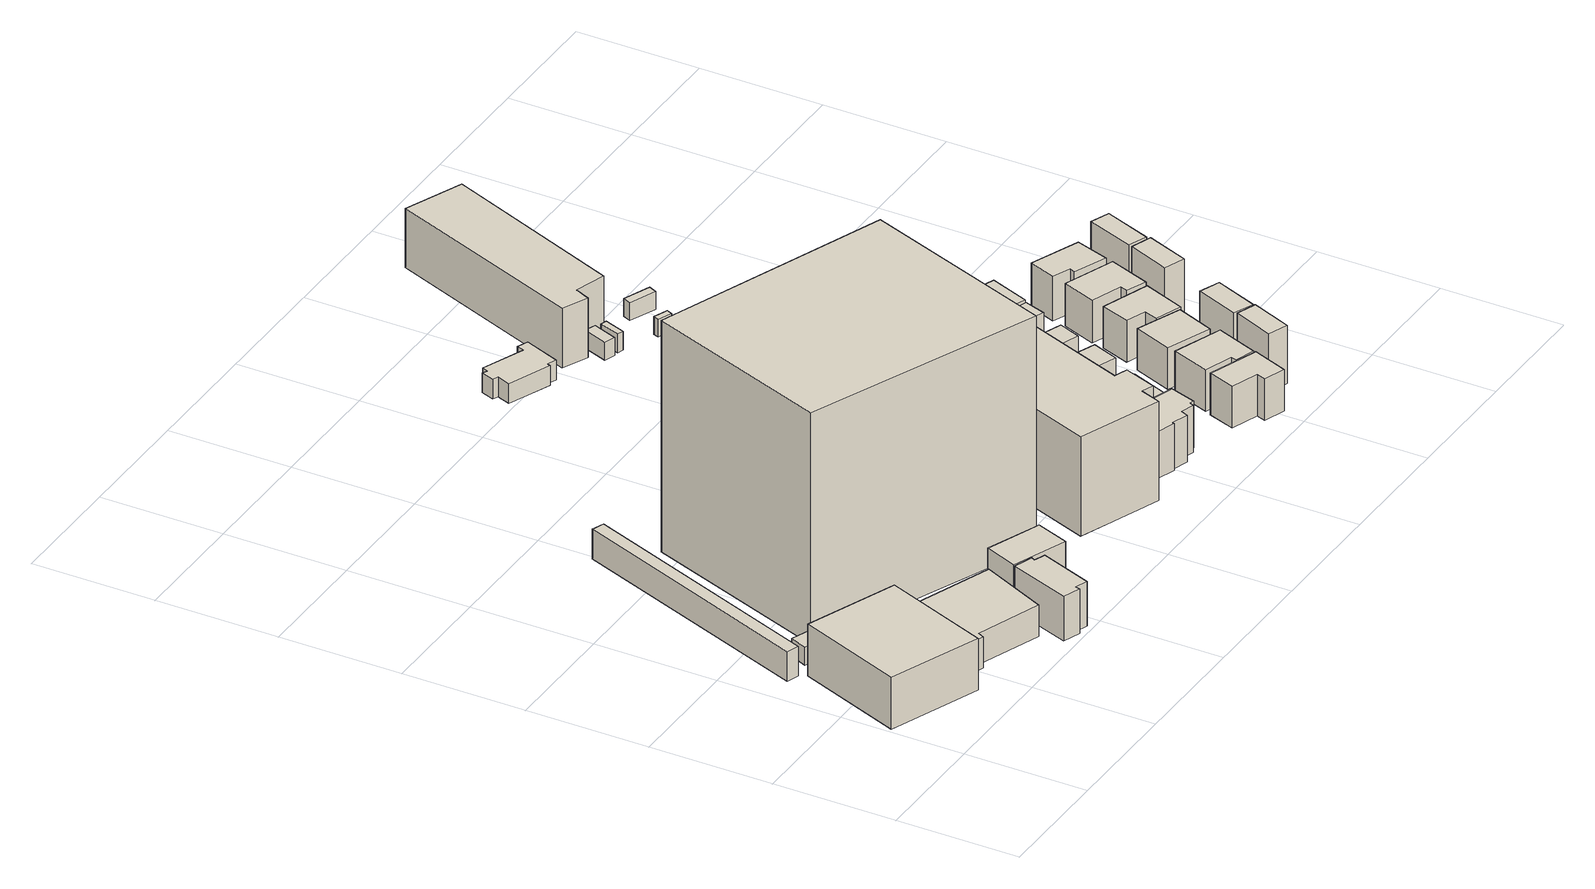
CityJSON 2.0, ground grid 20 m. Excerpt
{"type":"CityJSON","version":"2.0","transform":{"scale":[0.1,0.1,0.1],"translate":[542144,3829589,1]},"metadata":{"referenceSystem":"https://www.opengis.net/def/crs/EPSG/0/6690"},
"CityObjects":{
"building1":{"type":"Building","attributes":{"計測周辺長":69.09,"1/2500図郭":94,"区名":"住之江区","町丁目名称":"新北島８丁目","街区番号":1,"class":"3001","usage":"431","measuredHeight":8.7,"storeysAboveGround":2,"BuildingDetailAttribute.buildingRoofEdgeArea":296.92,"BuildingDetailAttribute.buildingStructureType":"610","BuildingDetailAttribute.buildingStructureOrgType":"2","BuildingDetailAttribute.detailedUsage":"1720","BuildingDetailAttribute.specifiedBuildingCoverageRate":0.6,"BuildingDetailAttribute.surveyYear":2017,"BuildingRiverFloodingRiskAttribute.description":"2","BuildingRiverFloodingRiskAttribute.rank":"2","BuildingRiverFloodingRiskAttribute.depth":1.27,"BuildingRiverFloodingRiskAttribute.adminType":"1","BuildingRiverFloodingRiskAttribute.scale":"1","BuildingRiverFloodingRiskAttribute.duration":64.3,"BuildingTsunamiRiskAttribute.description":"1","BuildingTsunamiRiskAttribute.rank":"2","BuildingTsunamiRiskAttribute.depth":1.17,"BuildingHighTideRiskAttribute.description":"1","BuildingHighTideRiskAttribute.rank":"3","BuildingHighTideRiskAttribute.depth":4.66,"BuildingIDAttribute.prefecture":"27","BuildingIDAttribute.city":"27125"},"geometry":[{"type":"Solid","lod":"1","boundaries":[[[[0,1,2,3]],[[2,4,5,3]],[[1,6,4,2]],[[0,7,6,1]],[[3,5,7,0]],[[4,6,7,5]]]]}]},
"building2":{"type":"Building","attributes":{"計測周辺長":16.97,"1/2500図郭":94,"区名":"住之江区","町丁目名称":"新北島８丁目","街区番号":1,"class":"3001","usage":"401","storeysAboveGround":1,"BuildingDetailAttribute.buildingRoofEdgeArea":16.12,"BuildingDetailAttribute.buildingStructureType":"610","BuildingDetailAttribute.buildingStructureOrgType":"2","BuildingDetailAttribute.detailedUsage":"1350","BuildingDetailAttribute.specifiedBuildingCoverageRate":0.6,"BuildingDetailAttribute.surveyYear":2017,"BuildingRiverFloodingRiskAttribute.description":"2","BuildingRiverFloodingRiskAttribute.rank":"2","BuildingRiverFloodingRiskAttribute.depth":1.56,"BuildingRiverFloodingRiskAttribute.adminType":"1","BuildingRiverFloodingRiskAttribute.scale":"1","BuildingRiverFloodingRiskAttribute.duration":63.05,"BuildingTsunamiRiskAttribute.description":"1","BuildingTsunamiRiskAttribute.rank":"2","BuildingTsunamiRiskAttribute.depth":1.1,"BuildingHighTideRiskAttribute.description":"1","BuildingHighTideRiskAttribute.rank":"3","BuildingHighTideRiskAttribute.depth":4.59,"BuildingIDAttribute.prefecture":"27","BuildingIDAttribute.city":"27125"},"geometry":[{"type":"Solid","lod":"1","boundaries":[[[[8,9,10,11]],[[10,12,13,11]],[[9,14,12,10]],[[8,15,14,9]],[[11,13,15,8]],[[12,14,15,13]]]]}]},
"building3":{"type":"Building","attributes":{"計測周辺長":89.45,"1/2500図郭":94,"区名":"住之江区","町丁目名称":"新北島８丁目","街区番号":1,"class":"3003","usage":"454","measuredHeight":5,"storeysAboveGround":2,"BuildingDetailAttribute.buildingRoofEdgeArea":93.52,"BuildingDetailAttribute.buildingStructureType":"610","BuildingDetailAttribute.buildingStructureOrgType":"2","BuildingDetailAttribute.detailedUsage":"1930","BuildingDetailAttribute.specifiedBuildingCoverageRate":0.6,"BuildingDetailAttribute.surveyYear":2017,"BuildingRiverFloodingRiskAttribute.description":"2","BuildingRiverFloodingRiskAttribute.rank":"2","BuildingRiverFloodingRiskAttribute.depth":1.46,"BuildingRiverFloodingRiskAttribute.adminType":"1","BuildingRiverFloodingRiskAttribute.scale":"1","BuildingRiverFloodingRiskAttribute.duration":64.48,"BuildingTsunamiRiskAttribute.description":"1","BuildingTsunamiRiskAttribute.rank":"2","BuildingTsunamiRiskAttribute.depth":1.13,"BuildingHighTideRiskAttribute.description":"1","BuildingHighTideRiskAttribute.rank":"3","BuildingHighTideRiskAttribute.depth":4.63,"BuildingIDAttribute.prefecture":"27","BuildingIDAttribute.city":"27125"},"geometry":[{"type":"Solid","lod":"1","boundaries":[[[[16,17,18,19]],[[18,20,21,19]],[[17,22,20,18]],[[16,23,22,17]],[[19,21,23,16]],[[20,22,23,21]]]]}]},
"building4":{"type":"Building","attributes":{"計測周辺長":54.85,"1/2500図郭":94,"区名":"住之江区","町丁目名称":"新北島８丁目","街区番号":1,"class":"3001","usage":"411","measuredHeight":5.4,"storeysAboveGround":2,"BuildingDetailAttribute.buildingRoofEdgeArea":174.66,"BuildingDetailAttribute.buildingStructureType":"601","BuildingDetailAttribute.buildingStructureOrgType":"1","BuildingDetailAttribute.detailedUsage":"1110","BuildingDetailAttribute.specifiedBuildingCoverageRate":0.6,"BuildingDetailAttribute.surveyYear":2017,"BuildingRiverFloodingRiskAttribute.description":"2","BuildingRiverFloodingRiskAttribute.rank":"2","BuildingRiverFloodingRiskAttribute.depth":1.17,"BuildingRiverFloodingRiskAttribute.adminType":"1","BuildingRiverFloodingRiskAttribute.scale":"1","BuildingRiverFloodingRiskAttribute.duration":64.3,"BuildingTsunamiRiskAttribute.description":"1","BuildingTsunamiRiskAttribute.rank":"2","BuildingTsunamiRiskAttribute.depth":1.14,"BuildingHighTideRiskAttribute.description":"1","BuildingHighTideRiskAttribute.rank":"3","BuildingHighTideRiskAttribute.depth":4.64,"BuildingIDAttribute.prefecture":"27","BuildingIDAttribute.city":"27125"},"geometry":[{"type":"Solid","lod":"1","boundaries":[[[[24,25,26,27,28,29]],[[28,30,31,29]],[[27,32,30,28]],[[26,33,32,27]],[[25,34,33,26]],[[24,35,34,25]],[[29,31,35,24]],[[30,32,33,34,35,31]]]]}]},
"building5":{"type":"Building","attributes":{"class":"3001","measuredHeight":7.5,"BuildingDetailAttribute.specifiedBuildingCoverageRate":0.6,"BuildingDetailAttribute.surveyYear":2017,"BuildingRiverFloodingRiskAttribute.description":"2","BuildingRiverFloodingRiskAttribute.rank":"2","BuildingRiverFloodingRiskAttribute.depth":1.28,"BuildingRiverFloodingRiskAttribute.adminType":"1","BuildingRiverFloodingRiskAttribute.scale":"1","BuildingRiverFloodingRiskAttribute.duration":60.58,"BuildingTsunamiRiskAttribute.description":"1","BuildingTsunamiRiskAttribute.rank":"2","BuildingTsunamiRiskAttribute.depth":1.28,"BuildingHighTideRiskAttribute.description":"1","BuildingHighTideRiskAttribute.rank":"3","BuildingHighTideRiskAttribute.depth":4.78,"BuildingIDAttribute.prefecture":"27","BuildingIDAttribute.city":"27125"},"geometry":[{"type":"Solid","lod":"1","boundaries":[[[[36,37,38,39,40,41,42,43]],[[42,44,45,43]],[[41,46,44,42]],[[40,47,46,41]],[[39,48,47,40]],[[38,49,48,39]],[[37,50,49,38]],[[36,51,50,37]],[[43,45,51,36]],[[44,46,47,48,49,50,51,45]]]]}]},
"building6":{"type":"Building","attributes":{"計測周辺長":32.2,"1/2500図郭":94,"区名":"住之江区","町丁目名称":"新北島８丁目","街区番号":1,"class":"3001","usage":"411","measuredHeight":7.1,"storeysAboveGround":3,"BuildingDetailAttribute.buildingRoofEdgeArea":63,"BuildingDetailAttribute.buildingStructureType":"601","BuildingDetailAttribute.buildingStructureOrgType":"1","BuildingDetailAttribute.detailedUsage":"1110","BuildingDetailAttribute.specifiedBuildingCoverageRate":0.6,"BuildingDetailAttribute.surveyYear":2017,"BuildingRiverFloodingRiskAttribute.description":"2","BuildingRiverFloodingRiskAttribute.rank":"2","BuildingRiverFloodingRiskAttribute.depth":1.28,"BuildingRiverFloodingRiskAttribute.adminType":"1","BuildingRiverFloodingRiskAttribute.scale":"1","BuildingRiverFloodingRiskAttribute.duration":60.58,"BuildingTsunamiRiskAttribute.description":"1","BuildingTsunamiRiskAttribute.rank":"2","BuildingTsunamiRiskAttribute.depth":1.14,"BuildingHighTideRiskAttribute.description":"1","BuildingHighTideRiskAttribute.rank":"3","BuildingHighTideRiskAttribute.depth":4.65,"BuildingIDAttribute.prefecture":"27","BuildingIDAttribute.city":"27125"},"geometry":[{"type":"Solid","lod":"1","boundaries":[[[[52,53,54,55]],[[54,56,57,55]],[[53,58,56,54]],[[52,59,58,53]],[[55,57,59,52]],[[56,58,59,57]]]]}]},
"building7":{"type":"Building","attributes":{"計測周辺長":147.75,"1/2500図郭":94,"区名":"住之江区","町丁目名称":"新北島８丁目","街区番号":1,"class":"3002","usage":"401","measuredHeight":39,"storeysAboveGround":6,"BuildingDetailAttribute.buildingRoofEdgeArea":1348.12,"BuildingDetailAttribute.buildingStructureType":"603","BuildingDetailAttribute.buildingStructureOrgType":"3","BuildingDetailAttribute.detailedUsage":"1350","BuildingDetailAttribute.specifiedBuildingCoverageRate":0.6,"BuildingDetailAttribute.surveyYear":2017,"BuildingRiverFloodingRiskAttribute.description":"2","BuildingRiverFloodingRiskAttribute.rank":"2","BuildingRiverFloodingRiskAttribute.depth":1.27,"BuildingRiverFloodingRiskAttribute.adminType":"1","BuildingRiverFloodingRiskAttribute.scale":"1","BuildingRiverFloodingRiskAttribute.duration":61.28,"BuildingTsunamiRiskAttribute.description":"1","BuildingTsunamiRiskAttribute.rank":"2","BuildingTsunamiRiskAttribute.depth":0.72,"BuildingHighTideRiskAttribute.description":"1","BuildingHighTideRiskAttribute.rank":"3","BuildingHighTideRiskAttribute.depth":4.98,"BuildingIDAttribute.prefecture":"27","BuildingIDAttribute.city":"27125"},"geometry":[{"type":"Solid","lod":"1","boundaries":[[[[60,61,62,63]],[[62,64,65,63]],[[61,66,64,62]],[[60,67,66,61]],[[63,65,67,60]],[[64,66,67,65]]]]}]},
"building8":{"type":"Building","attributes":{"class":"3001","measuredHeight":16.7,"BuildingDetailAttribute.specifiedBuildingCoverageRate":0.6,"BuildingDetailAttribute.surveyYear":2017,"BuildingRiverFloodingRiskAttribute.description":"2","BuildingRiverFloodingRiskAttribute.rank":"2","BuildingRiverFloodingRiskAttribute.depth":1.47,"BuildingRiverFloodingRiskAttribute.adminType":"1","BuildingRiverFloodingRiskAttribute.scale":"1","BuildingRiverFloodingRiskAttribute.duration":72.37,"BuildingTsunamiRiskAttribute.description":"1","BuildingTsunamiRiskAttribute.rank":"2","BuildingTsunamiRiskAttribute.depth":0.79,"BuildingHighTideRiskAttribute.description":"1","BuildingHighTideRiskAttribute.rank":"3","BuildingHighTideRiskAttribute.depth":4.41,"BuildingIDAttribute.prefecture":"27","BuildingIDAttribute.city":"27125"},"geometry":[{"type":"Solid","lod":"1","boundaries":[[[[68,69,70,71,72,73,74,75]],[[74,76,77,75]],[[73,78,76,74]],[[72,79,78,73]],[[71,80,79,72]],[[70,81,80,71]],[[69,82,81,70]],[[68,83,82,69]],[[75,77,83,68]],[[76,78,79,80,81,82,83,77]]]]}]},
"building9":{"type":"Building","attributes":{"class":"3001","measuredHeight":3.3,"BuildingDetailAttribute.specifiedBuildingCoverageRate":0.6,"BuildingDetailAttribute.surveyYear":2017,"BuildingRiverFloodingRiskAttribute.description":"2","BuildingRiverFloodingRiskAttribute.rank":"2","BuildingRiverFloodingRiskAttribute.depth":0.954,"BuildingRiverFloodingRiskAttribute.adminType":"1","BuildingRiverFloodingRiskAttribute.scale":"1","BuildingRiverFloodingRiskAttribute.duration":57.8,"BuildingTsunamiRiskAttribute.description":"1","BuildingTsunamiRiskAttribute.rank":"2","BuildingTsunamiRiskAttribute.depth":0.88,"BuildingHighTideRiskAttribute.description":"1","BuildingHighTideRiskAttribute.rank":"3","BuildingHighTideRiskAttribute.depth":4.4,"BuildingIDAttribute.prefecture":"27","BuildingIDAttribute.city":"27125"},"geometry":[{"type":"Solid","lod":"1","boundaries":[[[[84,85,86,87,88,89,90,91,92,93,94,95]],[[94,96,97,95]],[[93,98,96,94]],[[92,99,98,93]],[[91,100,99,92]],[[90,101,100,91]],[[89,102,101,90]],[[88,103,102,89]],[[87,104,103,88]],[[86,105,104,87]],[[85,106,105,86]],[[84,107,106,85]],[[95,97,107,84]],[[96,98,99,100,101,102,103,104,105,106,107,97]]]]}]},
"building10":{"type":"Building","attributes":{"計測周辺長":33.29,"1/2500図郭":94,"区名":"住之江区","町丁目名称":"新北島８丁目","街区番号":1,"class":"3001","usage":"411","measuredHeight":7.8,"storeysAboveGround":2,"BuildingDetailAttribute.buildingRoofEdgeArea":60.72,"BuildingDetailAttribute.buildingStructureType":"601","BuildingDetailAttribute.buildingStructureOrgType":"1","BuildingDetailAttribute.detailedUsage":"1110","BuildingDetailAttribute.specifiedBuildingCoverageRate":0.6,"BuildingDetailAttribute.surveyYear":2017,"BuildingRiverFloodingRiskAttribute.description":"2","BuildingRiverFloodingRiskAttribute.rank":"2","BuildingRiverFloodingRiskAttribute.depth":1.08,"BuildingRiverFloodingRiskAttribute.adminType":"1","BuildingRiverFloodingRiskAttribute.scale":"1","BuildingRiverFloodingRiskAttribute.duration":61.65,"BuildingTsunamiRiskAttribute.description":"1","BuildingTsunamiRiskAttribute.rank":"2","BuildingTsunamiRiskAttribute.depth":0.62,"BuildingHighTideRiskAttribute.description":"1","BuildingHighTideRiskAttribute.rank":"3","BuildingHighTideRiskAttribute.depth":4.14,"BuildingIDAttribute.prefecture":"27","BuildingIDAttribute.city":"27125"},"geometry":[{"type":"Solid","lod":"1","boundaries":[[[[108,109,110,111,112,113,114,115,116,117]],[[116,118,119,117]],[[115,120,118,116]],[[114,121,120,115]],[[113,122,121,114]],[[112,123,122,113]],[[111,124,123,112]],[[110,125,124,111]],[[109,126,125,110]],[[108,127,126,109]],[[117,119,127,108]],[[118,120,121,122,123,124,125,126,127,119]]]]}]},
"building11":{"type":"Building","attributes":{"計測周辺長":26.83,"1/2500図郭":94,"区名":"住之江区","町丁目名称":"新北島８丁目","街区番号":1,"class":"3001","usage":"411","measuredHeight":7.9,"storeysAboveGround":2,"BuildingDetailAttribute.buildingRoofEdgeArea":42.66,"BuildingDetailAttribute.buildingStructureType":"601","BuildingDetailAttribute.buildingStructureOrgType":"1","BuildingDetailAttribute.detailedUsage":"1110","BuildingDetailAttribute.specifiedBuildingCoverageRate":0.6,"BuildingDetailAttribute.surveyYear":2017,"BuildingRiverFloodingRiskAttribute.description":"2","BuildingRiverFloodingRiskAttribute.rank":"2","BuildingRiverFloodingRiskAttribute.depth":0.781,"BuildingRiverFloodingRiskAttribute.adminType":"1","BuildingRiverFloodingRiskAttribute.scale":"1","BuildingRiverFloodingRiskAttribute.duration":61.65,"BuildingTsunamiRiskAttribute.description":"1","BuildingTsunamiRiskAttribute.rank":"2","BuildingTsunamiRiskAttribute.depth":0.62,"BuildingHighTideRiskAttribute.description":"1","BuildingHighTideRiskAttribute.rank":"3","BuildingHighTideRiskAttribute.depth":4.14,"BuildingIDAttribute.prefecture":"27","BuildingIDAttribute.city":"27125"},"geometry":[{"type":"Solid","lod":"1","boundaries":[[[[128,129,130,131,132,133]],[[132,134,135,133]],[[131,136,134,132]],[[130,137,136,131]],[[129,138,137,130]],[[128,139,138,129]],[[133,135,139,128]],[[134,136,137,138,139,135]]]]}]},
"building12":{"type":"Building","attributes":{"計測周辺長":26.8,"1/2500図郭":94,"区名":"住之江区","町丁目名称":"新北島８丁目","街区番号":1,"class":"3001","usage":"411","measuredHeight":7.6,"storeysAboveGround":2,"BuildingDetailAttribute.buildingRoofEdgeArea":42.44,"BuildingDetailAttribute.buildingStructureType":"601","BuildingDetailAttribute.buildingStructureOrgType":"1","BuildingDetailAttribute.detailedUsage":"1110","BuildingDetailAttribute.specifiedBuildingCoverageRate":0.6,"BuildingDetailAttribute.surveyYear":2017,"BuildingRiverFloodingRiskAttribute.description":"2","BuildingRiverFloodingRiskAttribute.rank":"2","BuildingRiverFloodingRiskAttribute.depth":1.37,"BuildingRiverFloodingRiskAttribute.adminType":"1","BuildingRiverFloodingRiskAttribute.scale":"1","BuildingRiverFloodingRiskAttribute.duration":72.37,"BuildingTsunamiRiskAttribute.description":"1","BuildingTsunamiRiskAttribute.rank":"2","BuildingTsunamiRiskAttribute.depth":0.51,"BuildingHighTideRiskAttribute.description":"1","BuildingHighTideRiskAttribute.rank":"3","BuildingHighTideRiskAttribute.depth":4.06,"BuildingIDAttribute.prefecture":"27","BuildingIDAttribute.city":"27125"},"geometry":[{"type":"Solid","lod":"1","boundaries":[[[[140,141,142,143,144,145]],[[144,146,147,145]],[[143,148,146,144]],[[142,149,148,143]],[[141,150,149,142]],[[140,151,150,141]],[[145,147,151,140]],[[146,148,149,150,151,147]]]]}]},
"building13":{"type":"Building","attributes":{"class":"3003","BuildingDetailAttribute.specifiedBuildingCoverageRate":0.6,"BuildingDetailAttribute.surveyYear":2017,"BuildingRiverFloodingRiskAttribute.description":"2","BuildingRiverFloodingRiskAttribute.rank":"2","BuildingRiverFloodingRiskAttribute.depth":1.36,"BuildingRiverFloodingRiskAttribute.adminType":"1","BuildingRiverFloodingRiskAttribute.scale":"1","BuildingRiverFloodingRiskAttribute.duration":50.45,"BuildingTsunamiRiskAttribute.description":"1","BuildingTsunamiRiskAttribute.rank":"2","BuildingTsunamiRiskAttribute.depth":1.05,"BuildingHighTideRiskAttribute.description":"1","BuildingHighTideRiskAttribute.rank":"3","BuildingHighTideRiskAttribute.depth":4.59,"BuildingIDAttribute.prefecture":"27","BuildingIDAttribute.city":"27125"},"geometry":[{"type":"Solid","lod":"1","boundaries":[[[[152,153,154,155]],[[154,156,157,155]],[[153,158,156,154]],[[152,159,158,153]],[[155,157,159,152]],[[156,158,159,157]]]]}]},
"building14":{"type":"Building","attributes":{"class":"3001","measuredHeight":3.1,"BuildingDetailAttribute.specifiedBuildingCoverageRate":0.6,"BuildingDetailAttribute.surveyYear":2017,"BuildingRiverFloodingRiskAttribute.description":"2","BuildingRiverFloodingRiskAttribute.rank":"2","BuildingRiverFloodingRiskAttribute.depth":1.36,"BuildingRiverFloodingRiskAttribute.adminType":"1","BuildingRiverFloodingRiskAttribute.scale":"1","BuildingRiverFloodingRiskAttribute.duration":50.45,"BuildingTsunamiRiskAttribute.description":"1","BuildingTsunamiRiskAttribute.rank":"2","BuildingTsunamiRiskAttribute.depth":1.05,"BuildingHighTideRiskAttribute.description":"1","BuildingHighTideRiskAttribute.rank":"3","BuildingHighTideRiskAttribute.depth":4.59,"BuildingIDAttribute.prefecture":"27","BuildingIDAttribute.city":"27125"},"geometry":[{"type":"Solid","lod":"1","boundaries":[[[[160,161,162,163]],[[162,164,165,163]],[[161,166,164,162]],[[160,167,166,161]],[[163,165,167,160]],[[164,166,167,165]]]]}]},
"building15":{"type":"Building","attributes":{"計測周辺長":27.15,"1/2500図郭":94,"区名":"住之江区","町丁目名称":"新北島８丁目","街区番号":1,"class":"3001","usage":"411","measuredHeight":7,"storeysAboveGround":2,"BuildingDetailAttribute.buildingRoofEdgeArea":44.97,"BuildingDetailAttribute.buildingStructureType":"601","BuildingDetailAttribute.buildingStructureOrgType":"1","BuildingDetailAttribute.detailedUsage":"1110","BuildingDetailAttribute.specifiedBuildingCoverageRate":0.6,"BuildingDetailAttribute.surveyYear":2017,"BuildingRiverFloodingRiskAttribute.description":"2","BuildingRiverFloodingRiskAttribute.rank":"2","BuildingRiverFloodingRiskAttribute.depth":0.698,"BuildingRiverFloodingRiskAttribute.adminType":"1","BuildingRiverFloodingRiskAttribute.scale":"1","BuildingRiverFloodingRiskAttribute.duration":45.33,"BuildingTsunamiRiskAttribute.description":"1","BuildingTsunamiRiskAttribute.rank":"2","BuildingTsunamiRiskAttribute.depth":0.58,"BuildingHighTideRiskAttribute.description":"1","BuildingHighTideRiskAttribute.rank":"3","BuildingHighTideRiskAttribute.depth":4.16,"BuildingIDAttribute.prefecture":"27","BuildingIDAttribute.city":"27125"},"geometry":[{"type":"Solid","lod":"1","boundaries":[[[[168,169,170,171,172,173]],[[172,174,175,173]],[[171,176,174,172]],[[170,177,176,171]],[[169,178,177,170]],[[168,179,178,169]],[[173,175,179,168]],[[174,176,177,178,179,175]]]]}]},
"building16":{"type":"Building","attributes":{"計測周辺長":29.43,"1/2500図郭":94,"区名":"住之江区","町丁目名称":"新北島８丁目","街区番号":1,"class":"3001","usage":"411","measuredHeight":7.1,"storeysAboveGround":2,"BuildingDetailAttribute.buildingRoofEdgeArea":52.46,"BuildingDetailAttribute.buildingStructureType":"601","BuildingDetailAttribute.buildingStructureOrgType":"1","BuildingDetailAttribute.detailedUsage":"1110","BuildingDetailAttribute.specifiedBuildingCoverageRate":0.6,"BuildingDetailAttribute.surveyYear":2017,"BuildingRiverFloodingRiskAttribute.description":"2","BuildingRiverFloodingRiskAttribute.rank":"2","BuildingRiverFloodingRiskAttribute.depth":0.971,"BuildingRiverFloodingRiskAttribute.adminType":"1","BuildingRiverFloodingRiskAttribute.scale":"1","BuildingRiverFloodingRiskAttribute.duration":55.92,"BuildingTsunamiRiskAttribute.description":"1","BuildingTsunamiRiskAttribute.rank":"2","BuildingTsunamiRiskAttribute.depth":0.55,"BuildingHighTideRiskAttribute.description":"1","BuildingHighTideRiskAttribute.rank":"3","BuildingHighTideRiskAttribute.depth":4.1,"BuildingIDAttribute.prefecture":"27","BuildingIDAttribute.city":"27125"},"geometry":[{"type":"Solid","lod":"1","boundaries":[[[[180,181,182,183,184,185]],[[184,186,187,185]],[[183,188,186,184]],[[182,189,188,183]],[[181,190,189,182]],[[180,191,190,181]],[[185,187,191,180]],[[186,188,189,190,191,187]]]]}]},
"building17":{"type":"Building","attributes":{"class":"3001","BuildingDetailAttribute.specifiedBuildingCoverageRate":0.6,"BuildingDetailAttribute.surveyYear":2017,"BuildingRiverFloodingRiskAttribute.description":"2","BuildingRiverFloodingRiskAttribute.rank":"2","BuildingRiverFloodingRiskAttribute.depth":1.46,"BuildingRiverFloodingRiskAttribute.adminType":"1","BuildingRiverFloodingRiskAttribute.scale":"1","BuildingRiverFloodingRiskAttribute.duration":80.27,"BuildingTsunamiRiskAttribute.description":"1","BuildingTsunamiRiskAttribute.rank":"2","BuildingTsunamiRiskAttribute.depth":0.98,"BuildingHighTideRiskAttribute.description":"1","BuildingHighTideRiskAttribute.rank":"3","BuildingHighTideRiskAttribute.depth":4.52,"BuildingIDAttribute.prefecture":"27","BuildingIDAttribute.city":"27125"},"geometry":[{"type":"Solid","lod":"1","boundaries":[[[[192,193,194,195]],[[194,196,197,195]],[[193,198,196,194]],[[192,199,198,193]],[[195,197,199,192]],[[196,198,199,197]]]]}]},
"building18":{"type":"Building","attributes":{"計測周辺長":25.8,"1/2500図郭":94,"区名":"住之江区","町丁目名称":"新北島８丁目","街区番号":1,"class":"3001","usage":"411","measuredHeight":7,"storeysAboveGround":2,"BuildingDetailAttribute.buildingRoofEdgeArea":40.75,"BuildingDetailAttribute.buildingStructureType":"601","BuildingDetailAttribute.buildingStructureOrgType":"1","BuildingDetailAttribute.detailedUsage":"1110","BuildingDetailAttribute.specifiedBuildingCoverageRate":0.6,"BuildingDetailAttribute.surveyYear":2017,"BuildingRiverFloodingRiskAttribute.description":"2","BuildingRiverFloodingRiskAttribute.rank":"2","BuildingRiverFloodingRiskAttribute.depth":0.698,"BuildingRiverFloodingRiskAttribute.adminType":"1","BuildingRiverFloodingRiskAttribute.scale":"1","BuildingRiverFloodingRiskAttribute.duration":45.33,"BuildingTsunamiRiskAttribute.description":"1","BuildingTsunamiRiskAttribute.rank":"2","BuildingTsunamiRiskAttribute.depth":0.52,"BuildingHighTideRiskAttribute.description":"1","BuildingHighTideRiskAttribute.rank":"3","BuildingHighTideRiskAttribute.depth":4.1,"BuildingIDAttribute.prefecture":"27","BuildingIDAttribute.city":"27125"},"geometry":[{"type":"Solid","lod":"1","boundaries":[[[[200,201,202,203,204,205]],[[204,206,207,205]],[[203,208,206,204]],[[202,209,208,203]],[[201,210,209,202]],[[200,211,210,201]],[[205,207,211,200]],[[206,208,209,210,211,207]]]]}]},
"building19":{"type":"Building","attributes":{"計測周辺長":31.51,"1/2500図郭":94,"区名":"住之江区","町丁目名称":"新北島８丁目","街区番号":1,"class":"3001","usage":"411","measuredHeight":7.2,"storeysAboveGround":2,"BuildingDetailAttribute.buildingRoofEdgeArea":50.45,"BuildingDetailAttribute.buildingStructureType":"601","BuildingDetailAttribute.buildingStructureOrgType":"1","BuildingDetailAttribute.detailedUsage":"1110","BuildingDetailAttribute.specifiedBuildingCoverageRate":0.6,"BuildingDetailAttribute.surveyYear":2017,"BuildingRiverFloodingRiskAttribute.description":"2","BuildingRiverFloodingRiskAttribute.rank":"2","BuildingRiverFloodingRiskAttribute.depth":0.971,"BuildingRiverFloodingRiskAttribute.adminType":"1","BuildingRiverFloodingRiskAttribute.scale":"1","BuildingRiverFloodingRiskAttribute.duration":55.92,"BuildingTsunamiRiskAttribute.description":"1","BuildingTsunamiRiskAttribute.rank":"2","BuildingTsunamiRiskAttribute.depth":0.66,"BuildingHighTideRiskAttribute.description":"1","BuildingHighTideRiskAttribute.rank":"3","BuildingHighTideRiskAttribute.depth":4.24,"BuildingIDAttribute.prefecture":"27","BuildingIDAttribute.city":"27125"},"geometry":[{"type":"Solid","lod":"1","boundaries":[[[[212,213,214,215,216,217]],[[216,218,219,217]],[[215,220,218,216]],[[214,221,220,215]],[[213,222,221,214]],[[212,223,222,213]],[[217,219,223,212]],[[218,220,221,222,223,219]]]]}]},
"building20":{"type":"Building","attributes":{"class":"3002","measuredHeight":10,"BuildingDetailAttribute.specifiedBuildingCoverageRate":0.6,"BuildingDetailAttribute.surveyYear":2017,"BuildingRiverFloodingRiskAttribute.description":"2","BuildingRiverFloodingRiskAttribute.rank":"2","BuildingRiverFloodingRiskAttribute.depth":0.861,"BuildingRiverFloodingRiskAttribute.adminType":"1","BuildingRiverFloodingRiskAttribute.scale":"1","BuildingRiverFloodingRiskAttribute.duration":50.45,"BuildingTsunamiRiskAttribute.description":"1","BuildingTsunamiRiskAttribute.rank":"2","BuildingTsunamiRiskAttribute.depth":0.62,"BuildingHighTideRiskAttribute.description":"1","BuildingHighTideRiskAttribute.rank":"3","BuildingHighTideRiskAttribute.depth":4.17,"BuildingIDAttribute.prefecture":"27","BuildingIDAttribute.city":"27125"},"geometry":[{"type":"Solid","lod":"1","boundaries":[[[[224,225,226,227,228,229]],[[228,230,231,229]],[[227,232,230,228]],[[226,233,232,227]],[[225,234,233,226]],[[224,235,234,225]],[[229,231,235,224]],[[230,232,233,234,235,231]]]]}]},
"building21":{"type":"Building","attributes":{"class":"3003","BuildingDetailAttribute.specifiedBuildingCoverageRate":0.6,"BuildingDetailAttribute.surveyYear":2017,"BuildingRiverFloodingRiskAttribute.description":"2","BuildingRiverFloodingRiskAttribute.rank":"2","BuildingRiverFloodingRiskAttribute.depth":1.16,"BuildingRiverFloodingRiskAttribute.adminType":"1","BuildingRiverFloodingRiskAttribute.scale":"1","BuildingRiverFloodingRiskAttribute.duration":50.45,"BuildingTsunamiRiskAttribute.description":"1","BuildingTsunamiRiskAttribute.rank":"2","BuildingTsunamiRiskAttribute.depth":0.98,"BuildingHighTideRiskAttribute.description":"1","BuildingHighTideRiskAttribute.rank":"3","BuildingHighTideRiskAttribute.depth":4.52,"BuildingIDAttribute.prefecture":"27","BuildingIDAttribute.city":"27125"},"geometry":[{"type":"Solid","lod":"1","boundaries":[[[[236,237,238,239]],[[238,240,241,239]],[[237,242,240,238]],[[236,243,242,237]],[[239,241,243,236]],[[240,242,243,241]]]]}]},
"building22":{"type":"Building","attributes":{"計測周辺長":28.18,"1/2500図郭":94,"区名":"住之江区","町丁目名称":"新北島８丁目","街区番号":1,"class":"3001","usage":"411","measuredHeight":7,"storeysAboveGround":2,"BuildingDetailAttribute.buildingRoofEdgeArea":49.02,"BuildingDetailAttribute.buildingStructureType":"601","BuildingDetailAttribute.buildingStructureOrgType":"1","BuildingDetailAttribute.detailedUsage":"1110","BuildingDetailAttribute.specifiedBuildingCoverageRate":0.6,"BuildingDetailAttribute.surveyYear":2017,"BuildingRiverFloodingRiskAttribute.description":"2","BuildingRiverFloodingRiskAttribute.rank":"2","BuildingRiverFloodingRiskAttribute.depth":0.998,"BuildingRiverFloodingRiskAttribute.adminType":"1","BuildingRiverFloodingRiskAttribute.scale":"1","BuildingRiverFloodingRiskAttribute.duration":45.33,"BuildingTsunamiRiskAttribute.description":"1","BuildingTsunamiRiskAttribute.rank":"1","BuildingTsunamiRiskAttribute.depth":0.47,"BuildingHighTideRiskAttribute.description":"1","BuildingHighTideRiskAttribute.rank":"3","BuildingHighTideRiskAttribute.depth":4.06,"BuildingIDAttribute.prefecture":"27","BuildingIDAttribute.city":"27125"},"geometry":[{"type":"Solid","lod":"1","boundaries":[[[[244,245,246,247]],[[246,248,249,247]],[[245,250,248,246]],[[244,251,250,245]],[[247,249,251,244]],[[248,250,251,249]]]]}]},
"building23":{"type":"Building","attributes":{"計測周辺長":23.11,"1/2500図郭":94,"区名":"住之江区","町丁目名称":"新北島８丁目","街区番号":1,"class":"3002","usage":"411","measuredHeight":9.8,"storeysAboveGround":3,"BuildingDetailAttribute.buildingRoofEdgeArea":30.69,"BuildingDetailAttribute.buildingStructureType":"601","BuildingDetailAttribute.buildingStructureOrgType":"1","BuildingDetailAttribute.detailedUsage":"1110","BuildingDetailAttribute.specifiedBuildingCoverageRate":0.6,"BuildingDetailAttribute.surveyYear":2017,"BuildingRiverFloodingRiskAttribute.description":"2","BuildingRiverFloodingRiskAttribute.rank":"2","BuildingRiverFloodingRiskAttribute.depth":0.898,"BuildingRiverFloodingRiskAttribute.adminType":"1","BuildingRiverFloodingRiskAttribute.scale":"1","BuildingRiverFloodingRiskAttribute.duration":45.33,"BuildingTsunamiRiskAttribute.description":"1","BuildingTsunamiRiskAttribute.rank":"2","BuildingTsunamiRiskAttribute.depth":0.58,"BuildingHighTideRiskAttribute.description":"1","BuildingHighTideRiskAttribute.rank":"3","BuildingHighTideRiskAttribute.depth":4.16,"BuildingIDAttribute.prefecture":"27","BuildingIDAttribute.city":"27125"},"geometry":[{"type":"Solid","lod":"1","boundaries":[[[[252,253,254,255]],[[254,256,257,255]],[[253,258,256,254]],[[252,259,258,253]],[[255,257,259,252]],[[256,258,259,257]]]]}]},
"building24":{"type":"Building","attributes":{"計測周辺長":32.88,"1/2500図郭":94,"区名":"住之江区","町丁目名称":"新北島８丁目","街区番号":1,"class":"3001","usage":"411","measuredHeight":7.6,"storeysAboveGround":2,"BuildingDetailAttribute.buildingRoofEdgeArea":65.6,"BuildingDetailAttribute.buildingStructureType":"601","BuildingDetailAttribute.buildingStructureOrgType":"1","BuildingDetailAttribute.detailedUsage":"1110","BuildingDetailAttribute.specifiedBuildingCoverageRate":0.6,"BuildingDetailAttribute.surveyYear":2017,"BuildingRiverFloodingRiskAttribute.description":"2","BuildingRiverFloodingRiskAttribute.rank":"2","BuildingRiverFloodingRiskAttribute.depth":1.47,"BuildingRiverFloodingRiskAttribute.adminType":"1","BuildingRiverFloodingRiskAttribute.scale":"1","BuildingRiverFloodingRiskAttribute.duration":81.27,"BuildingTsunamiRiskAttribute.description":"1","BuildingTsunamiRiskAttribute.rank":"2","BuildingTsunamiRiskAttribute.depth":0.66,"BuildingHighTideRiskAttribute.description":"1","BuildingHighTideRiskAttribute.rank":"3","BuildingHighTideRiskAttribute.depth":4.24,"BuildingIDAttribute.prefecture":"27","BuildingIDAttribute.city":"27125"},"geometry":[{"type":"Solid","lod":"1","boundaries":[[[[260,261,262,263]],[[262,264,265,263]],[[261,266,264,262]],[[260,267,266,261]],[[263,265,267,260]],[[264,266,267,265]]]]}]},
"building25":{"type":"Building","attributes":{"計測周辺長":22.33,"1/2500図郭":94,"区名":"住之江区","町丁目名称":"新北島８丁目","街区番号":1,"class":"3002","usage":"411","measuredHeight":9.7,"storeysAboveGround":3,"BuildingDetailAttribute.buildingRoofEdgeArea":29.12,"BuildingDetailAttribute.buildingStructureType":"601","BuildingDetailAttribute.buildingStructureOrgType":"1","BuildingDetailAttribute.detailedUsage":"1110","BuildingDetailAttribute.specifiedBuildingCoverageRate":0.6,"BuildingDetailAttribute.surveyYear":2017,"BuildingRiverFloodingRiskAttribute.description":"2","BuildingRiverFloodingRiskAttribute.rank":"2","BuildingRiverFloodingRiskAttribute.depth":0.798,"BuildingRiverFloodingRiskAttribute.adminType":"1","BuildingRiverFloodingRiskAttribute.scale":"1","BuildingRiverFloodingRiskAttribute.duration":45.33,"BuildingTsunamiRiskAttribute.description":"1","BuildingTsunamiRiskAttribute.rank":"1","BuildingTsunamiRiskAttribute.depth":0.46,"BuildingHighTideRiskAttribute.description":"1","BuildingHighTideRiskAttribute.rank":"3","BuildingHighTideRiskAttribute.depth":4.08,"BuildingIDAttribute.prefecture":"27","BuildingIDAttribute.city":"27125"},"geometry":[{"type":"Solid","lod":"1","boundaries":[[[[268,269,270,271]],[[270,272,273,271]],[[269,274,272,270]],[[268,275,274,269]],[[271,273,275,268]],[[272,274,275,273]]]]}]},
"building26":{"type":"Building","attributes":{"計測周辺長":28.13,"1/2500図郭":94,"区名":"住之江区","町丁目名称":"新北島８丁目","街区番号":1,"class":"3001","usage":"411","measuredHeight":7,"storeysAboveGround":2,"BuildingDetailAttribute.buildingRoofEdgeArea":49.15,"BuildingDetailAttribute.buildingStructureType":"601","BuildingDetailAttribute.buildingStructureOrgType":"1","BuildingDetailAttribute.detailedUsage":"1110","BuildingDetailAttribute.specifiedBuildingCoverageRate":0.6,"BuildingDetailAttribute.surveyYear":2017,"BuildingRiverFloodingRiskAttribute.description":"2","BuildingRiverFloodingRiskAttribute.rank":"2","BuildingRiverFloodingRiskAttribute.depth":0.871,"BuildingRiverFloodingRiskAttribute.adminType":"1","BuildingRiverFloodingRiskAttribute.scale":"1","BuildingRiverFloodingRiskAttribute.duration":55.92,"BuildingTsunamiRiskAttribute.description":"1","BuildingTsunamiRiskAttribute.rank":"1","BuildingTsunamiRiskAttribute.depth":0.47,"BuildingHighTideRiskAttribute.description":"1","BuildingHighTideRiskAttribute.rank":"3","BuildingHighTideRiskAttribute.depth":4.06,"BuildingIDAttribute.prefecture":"27","BuildingIDAttribute.city":"27125"},"geometry":[{"type":"Solid","lod":"1","boundaries":[[[[276,277,278,279,280,281]],[[280,282,283,281]],[[279,284,282,280]],[[278,285,284,279]],[[277,286,285,278]],[[276,287,286,277]],[[281,283,287,276]],[[282,284,285,286,287,283]]]]}]},
"building27":{"type":"Building","attributes":{"計測周辺長":25.35,"1/2500図郭":94,"区名":"住之江区","町丁目名称":"新北島８丁目","街区番号":1,"class":"3001","usage":"411","measuredHeight":7.1,"storeysAboveGround":2,"BuildingDetailAttribute.buildingRoofEdgeArea":38.64,"BuildingDetailAttribute.buildingStructureType":"601","BuildingDetailAttribute.buildingStructureOrgType":"1","BuildingDetailAttribute.detailedUsage":"1110","BuildingDetailAttribute.specifiedBuildingCoverageRate":0.6,"BuildingDetailAttribute.surveyYear":2017,"BuildingRiverFloodingRiskAttribute.description":"2","BuildingRiverFloodingRiskAttribute.rank":"2","BuildingRiverFloodingRiskAttribute.depth":0.971,"BuildingRiverFloodingRiskAttribute.adminType":"1","BuildingRiverFloodingRiskAttribute.scale":"1","BuildingRiverFloodingRiskAttribute.duration":55.92,"BuildingTsunamiRiskAttribute.description":"1","BuildingTsunamiRiskAttribute.rank":"2","BuildingTsunamiRiskAttribute.depth":0.61,"BuildingHighTideRiskAttribute.description":"1","BuildingHighTideRiskAttribute.rank":"3","BuildingHighTideRiskAttribute.depth":4.24,"BuildingIDAttribute.prefecture":"27","BuildingIDAttribute.city":"27125"},"geometry":[{"type":"Solid","lod":"1","boundaries":[[[[288,289,290,291,292,293]],[[292,294,295,293]],[[291,296,294,292]],[[290,297,296,291]],[[289,298,297,290]],[[288,299,298,289]],[[293,295,299,288]],[[294,296,297,298,299,295]]]]}]},
"building28":{"type":"Building","attributes":{"計測周辺長":23.41,"1/2500図郭":94,"区名":"住之江区","町丁目名称":"新北島８丁目","街区番号":1,"class":"3002","usage":"411","measuredHeight":10.1,"storeysAboveGround":3,"BuildingDetailAttribute.buildingRoofEdgeArea":31.22,"BuildingDetailAttribute.buildingStructureType":"601","BuildingDetailAttribute.buildingStructureOrgType":"1","BuildingDetailAttribute.detailedUsage":"1110","BuildingDetailAttribute.specifiedBuildingCoverageRate":0.6,"BuildingDetailAttribute.surveyYear":2017,"BuildingRiverFloodingRiskAttribute.description":"2","BuildingRiverFloodingRiskAttribute.rank":"2","BuildingRiverFloodingRiskAttribute.depth":0.971,"BuildingRiverFloodingRiskAttribute.adminType":"1","BuildingRiverFloodingRiskAttribute.scale":"1","BuildingRiverFloodingRiskAttribute.duration":55.92,"BuildingTsunamiRiskAttribute.description":"1","BuildingTsunamiRiskAttribute.rank":"2","BuildingTsunamiRiskAttribute.depth":0.61,"BuildingHighTideRiskAttribute.description":"1","BuildingHighTideRiskAttribute.rank":"3","BuildingHighTideRiskAttribute.depth":4.24,"BuildingIDAttribute.prefecture":"27","BuildingIDAttribute.city":"27125"},"geometry":[{"type":"Solid","lod":"1","boundaries":[[[[300,301,302,303]],[[302,304,305,303]],[[301,306,304,302]],[[300,307,306,301]],[[303,305,307,300]],[[304,306,307,305]]]]}]},
"building29":{"type":"Building","attributes":{"計測周辺長":29.09,"1/2500図郭":94,"区名":"住之江区","町丁目名称":"新北島８丁目","街区番号":1,"class":"3001","usage":"411","measuredHeight":7.5,"storeysAboveGround":2,"BuildingDetailAttribute.buildingRoofEdgeArea":47.34,"BuildingDetailAttribute.buildingStructureType":"601","BuildingDetailAttribute.buildingStructureOrgType":"1","BuildingDetailAttribute.detailedUsage":"1110","BuildingDetailAttribute.specifiedBuildingCoverageRate":0.6,"BuildingDetailAttribute.surveyYear":2017,"BuildingRiverFloodingRiskAttribute.description":"2","BuildingRiverFloodingRiskAttribute.rank":"2","BuildingRiverFloodingRiskAttribute.depth":1.37,"BuildingRiverFloodingRiskAttribute.adminType":"1","BuildingRiverFloodingRiskAttribute.scale":"1","BuildingRiverFloodingRiskAttribute.duration":55.92,"BuildingTsunamiRiskAttribute.description":"1","BuildingTsunamiRiskAttribute.rank":"2","BuildingTsunamiRiskAttribute.depth":0.93,"BuildingHighTideRiskAttribute.description":"1","BuildingHighTideRiskAttribute.rank":"3","BuildingHighTideRiskAttribute.depth":4.55,"BuildingIDAttribute.prefecture":"27","BuildingIDAttribute.city":"27125"},"geometry":[{"type":"Solid","lod":"1","boundaries":[[[[308,309,310,311,312,313]],[[312,314,315,313]],[[311,316,314,312]],[[310,317,316,311]],[[309,318,317,310]],[[308,319,318,309]],[[313,315,319,308]],[[314,316,317,318,319,315]]]]}]},
"building30":{"type":"Building","attributes":{"計測周辺長":18.68,"1/2500図郭":94,"区名":"住之江区","町丁目名称":"新北島８丁目","街区番号":1,"class":"3002","usage":"411","measuredHeight":10.4,"storeysAboveGround":3,"BuildingDetailAttribute.buildingRoofEdgeArea":21.47,"BuildingDetailAttribute.buildingStructureType":"601","BuildingDetailAttribute.buildingStructureOrgType":"1","BuildingDetailAttribute.detailedUsage":"1110","BuildingDetailAttribute.specifiedBuildingCoverageRate":0.6,"BuildingDetailAttribute.surveyYear":2017,"BuildingRiverFloodingRiskAttribute.description":"2","BuildingRiverFloodingRiskAttribute.rank":"2","BuildingRiverFloodingRiskAttribute.depth":1.29,"BuildingRiverFloodingRiskAttribute.adminType":"1","BuildingRiverFloodingRiskAttribute.scale":"1","BuildingRiverFloodingRiskAttribute.duration":66.02,"BuildingTsunamiRiskAttribute.description":"1","BuildingTsunamiRiskAttribute.rank":"2","BuildingTsunamiRiskAttribute.depth":1.11,"BuildingHighTideRiskAttribute.description":"1","BuildingHighTideRiskAttribute.rank":"3","BuildingHighTideRiskAttribute.depth":4.76,"BuildingIDAttribute.prefecture":"27","BuildingIDAttribute.city":"27125"},"geometry":[{"type":"Solid","lod":"1","boundaries":[[[[320,321,322,323]],[[322,324,325,323]],[[321,326,324,322]],[[320,327,326,321]],[[323,325,327,320]],[[324,326,327,325]]]]}]}
},
"vertices":[
[7,121,4],[73,293,4],[223,235,4],[157,63,4],[223,235,91],[157,63,91],[73,293,91],[7,121,91],
[94,309,5],[106,337,5],[159,317,5],[146,292,5],[159,317,35],[146,292,35],[106,337,35],[94,309,35],
[46,311,4],[195,709,4],[215,702,4],[66,304,4],[215,702,54],[66,304,54],[195,709,54],[46,311,54],
[213,93,6],[208,83,6],[181,92,6],[230,213,6],[368,162,6],[319,54,6],[368,162,59],[319,54,59],[230,213,59],[181,92,59],[208,83,59],[213,93,59],
[359,16,4],[357,9,4],[328,19,4],[365,119,4],[396,108,4],[393,102,4],[411,95,4],[379,9,4],[411,95,79],[379,9,79],[393,102,79],[396,108,79],[365,119,79],[328,19,79],[357,9,79],[359,16,79],
[371,123,6],[392,177,6],[481,143,6],[461,89,6],[481,143,76],[461,89,76],[392,177,76],[371,123,76],
[149,330,3],[260,633,3],[642,489,3],[527,173,3],[642,489,393],[527,173,393],[260,633,393],[149,330,393],
[583,132,3],[755,595,3],[888,545,3],[748,168,3],[770,160,3],[751,107,3],[731,114,3],[719,80,3],[731,114,170],[719,80,170],[751,107,170],[770,160,170],[748,168,170],[888,545,170],[755,595,170],[583,132,170],
[564,985,7],[562,980,7],[492,1008,7],[500,1030,7],[491,1034,7],[499,1055,7],[507,1051,7],[511,1061,7],[580,1033,7],[584,1045,7],[602,1038,7],[579,979,7],[602,1038,40],[579,979,40],[584,1045,40],[580,1033,40],[511,1061,40],[507,1051,40],[499,1055,40],[491,1034,40],[500,1030,40],[492,1008,40],[562,980,40],[564,985,40],
[797,101,5],[796,98,5],[762,109,5],[783,175,5],[875,145,5],[861,102,5],[854,104,5],[851,97,5],[829,104,5],[824,92,5],[829,104,84],[824,92,84],[851,97,84],[854,104,84],[861,102,84],[875,145,84],[783,175,84],[762,109,84],[796,98,84],[797,101,84],
[790,174,5],[819,252,5],[851,240,5],[846,225,5],[885,211,5],[862,151,5],[885,211,83],[862,151,83],[846,225,83],[851,240,83],[819,252,83],[790,174,83],
[820,253,5],[849,331,5],[929,300,5],[913,257,5],[863,275,5],[851,241,5],[863,275,80],[851,241,80],[913,257,80],[929,300,80],[849,331,80],[820,253,80],
[660,945,5],[675,986,5],[693,979,5],[678,939,5],[693,979,35],[678,939,35],[675,986,35],[660,945,35],
[687,939,4],[699,973,4],[709,970,4],[697,936,4],[709,970,36],[697,936,36],[699,973,36],[687,939,36],
[965,44,11],[970,59,11],[925,75,11],[941,119,11],[1022,90,11],[1000,32,11],[1022,90,81],[1000,32,81],[941,119,81],[925,75,81],[970,59,81],[965,44,81],
[849,342,4],[871,402,4],[957,370,4],[943,334,4],[906,348,4],[897,324,4],[906,348,76],[897,324,76],[943,334,76],[957,370,76],[871,402,76],[849,342,76],
[751,909,4],[755,918,4],[778,909,4],[774,900,4],[778,909,34],[774,900,34],[755,918,34],[751,909,34],
[991,105,10],[993,114,10],[947,130,10],[969,192,10],[1049,163,10],[1023,94,10],[1049,163,80],[1023,94,80],[969,192,80],[947,130,80],[993,114,80],[991,105,80],
[875,414,4],[895,473,4],[985,442,4],[973,407,4],[940,419,4],[931,395,4],[940,419,76],[931,395,76],[973,407,76],[985,442,76],[895,473,76],[875,414,76],
[610,987,7],[734,1309,7],[829,1270,7],[714,977,7],[663,992,7],[652,968,7],[663,992,107],[652,968,107],[714,977,107],[829,1270,107],[734,1309,107],[610,987,107],
[767,964,6],[773,977,6],[817,959,6],[811,946,6],[817,959,36],[811,946,36],[773,977,36],[767,964,36],
[974,206,8],[998,269,8],[1071,240,8],[1047,178,8],[1071,240,78],[1047,178,78],[998,269,78],[974,206,78],
[1035,76,10],[1061,142,10],[1093,130,10],[1067,64,10],[1093,130,108],[1067,64,108],[1061,142,108],[1035,76,108],
[896,478,3],[920,542,3],[1010,508,3],[986,444,3],[1010,508,79],[986,444,79],[920,542,79],[896,478,79],
[1060,147,10],[1087,217,10],[1121,204,10],[1093,133,10],[1121,204,107],[1093,133,107],[1087,217,107],[1060,147,107],
[1035,259,7],[1043,281,7],[1010,293,7],[1027,340,7],[1105,312,7],[1079,243,7],[1105,312,77],[1079,243,77],[1027,340,77],[1010,293,77],[1043,281,77],[1035,259,77],
[1078,330,6],[1082,342,6],[1032,361,6],[1053,416,6],[1136,385,6],[1111,317,6],[1136,385,78],[1111,317,78],[1053,416,78],[1032,361,78],[1082,342,78],[1078,330,78],
[1113,288,9],[1139,356,9],[1173,344,9],[1147,275,9],[1173,344,110],[1147,275,110],[1139,356,110],[1113,288,110],
[1085,419,3],[1089,428,3],[1060,440,3],[1077,484,3],[1157,452,3],[1139,397,3],[1157,452,78],[1139,397,78],[1077,484,78],[1060,440,78],[1089,428,78],[1085,419,78],
[1143,363,4],[1172,440,4],[1203,428,4],[1174,351,4],[1203,428,108],[1174,351,108],[1172,440,108],[1143,363,108]
]}
